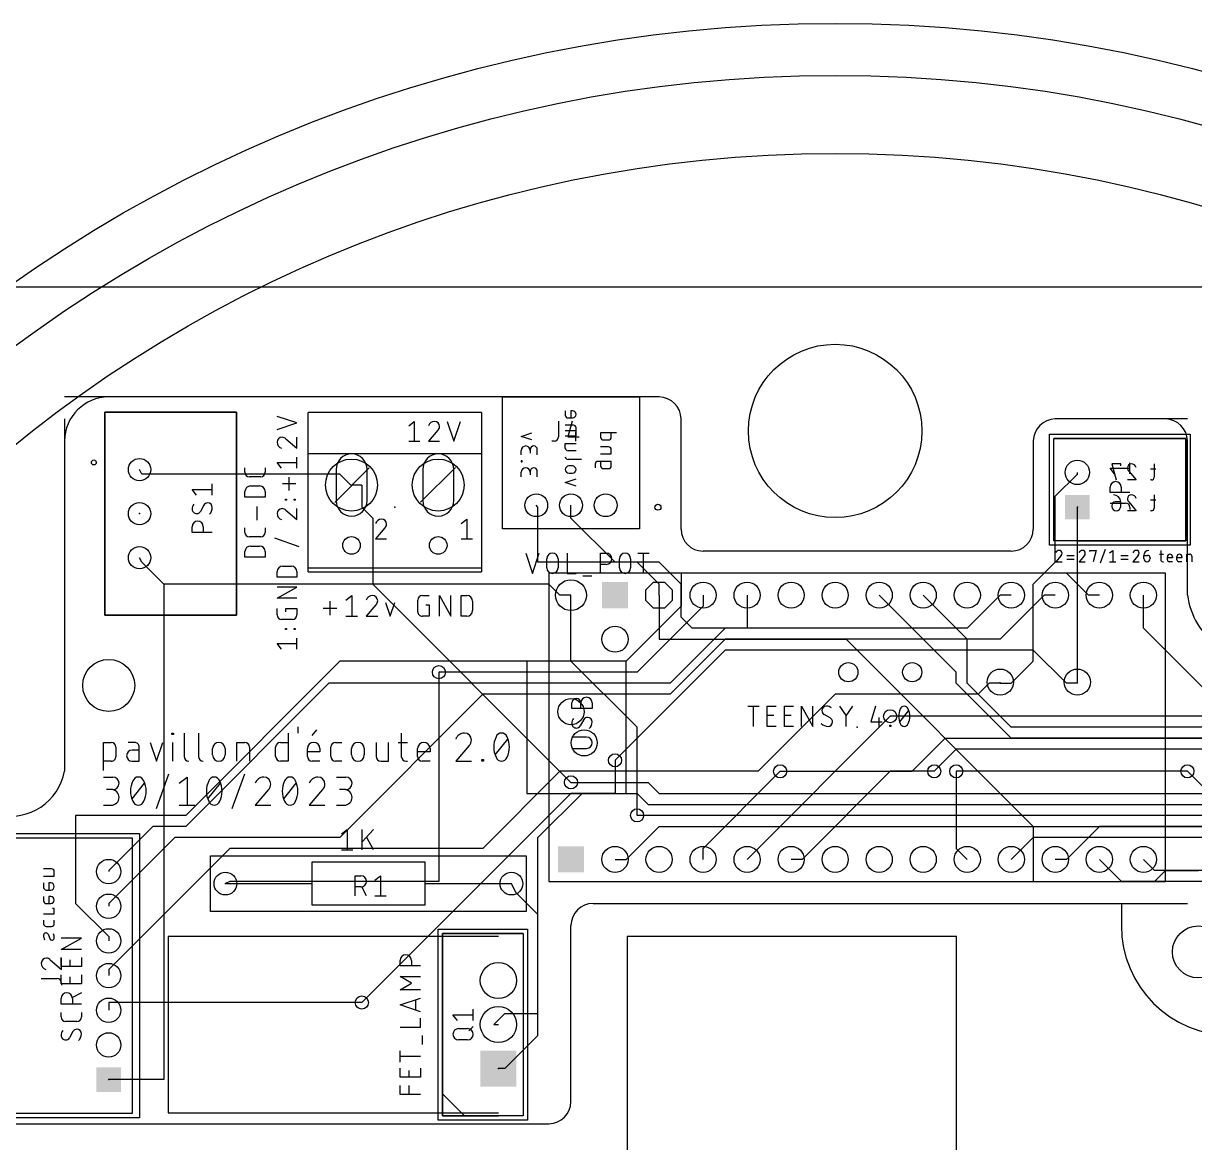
# Model space of a CAD drawing. Extents: x -82 to 82, y -82 to 82.
# Drawn here: x -46.8 to 20.7, y 18 to 82.5 of the extents above; entities that cross this region are included whole.
import ezdxf

# ---------------------------------------------------------------- set-up
doc = ezdxf.new("R2010")
doc.units = 0
for name, color, linetype in [('1', 12, 'CONTINUOUS'), ('16', 132, 'CONTINUOUS'), ('17', 122, 'CONTINUOUS'), ('18', 122, 'CONTINUOUS'), ('20', 31, 'CONTINUOUS'), ('21', 251, 'CONTINUOUS'), ('23', 53, 'CONTINUOUS'), ('248', 20, 'CONTINUOUS'), ('25', 251, 'CONTINUOUS'), ('27', 251, 'CONTINUOUS'), ('28', 251, 'CONTINUOUS'), ('51', 251, 'CONTINUOUS')]:
    doc.layers.add(name, color=color, linetype=linetype)

# ---------------------------------------------------------------- blocks, each defined once
blk = doc.blocks.new('LONGP100')
blk.add_lwpolyline([(-0.5, -0.5), (0.5, -0.5, 1), (0.5, 0.5), (-0.5, 0.5, 1)], format="xyb", close=True)
blk = doc.blocks.new('SQUAREP')
blk.add_solid([(-0.5, -0.5), (0.5, -0.5), (-0.5, 0.5), (0.5, 0.5)])
blk = doc.blocks.new('ROUNDP')
blk.add_circle((0, 0), 0.5)
blk = doc.blocks.new('OCTAGONP')
blk.add_lwpolyline([(-0.5, -0.2071), (-0.5, 0.2071), (-0.2071, 0.5), (0.2071, 0.5), (0.5, 0.2071), (0.5, -0.2071), (0.2071, -0.5), (-0.2071, -0.5)], close=True)
blk = doc.blocks.new('ROUNDV')
blk.add_circle((0, 0), 0.5)

msp = doc.modelspace()

# ---------------------------------------------------------------- linework, layer by layer
at = {"layer": '1'}
for p, q in [((-53.34, 67.31), (-45.72, 67.31)), ((-45.72, 67.31), (76.2, 67.31)), ((12.7, 55.245), (13.97, 56.515)), ((13.97, 56.515), (13.97, 56.61)), ((-27.305, 55.88), (-27.9, 55.88)), ((-27.305, 55.88), (-27.305, 54.61)), ((12.7, 51.435), (12.7, 55.245)), ((-27.305, 54.61), (-26.67, 53.975)), ((-15.24, 53.975), (-15.24, 54.71)), ((13.97, 44.5135), (13.97, 54.61)), ((-26.67, 53.975), (-26.67, 50.165)), ((-12.7, 51.435), (-15.24, 53.975)), ((-40.005, 51.435), (-40.132, 51.689)), ((-40.005, 51.435), (-38.735, 50.165)), ((-10.16, 51.435), (-12.7, 51.435)), ((-8.89, 50.165), (-10.16, 51.435)), ((11.43, 50.165), (12.7, 51.435)), ((-38.735, 50.165), (-38.735, 21.59)), ((-26.67, 50.165), (-15.24, 38.735)), ((-8.89, 48.26), (-8.89, 50.165)), ((11.43, 45.72), (11.43, 50.165)), ((-15.24, 45.72), (-15.24, 49.53)), ((-10.16, 49.53), (-10.16, 46.99)), ((-5.08, 49.53), (-5.08, 47.625)), ((6.985, 45.085), (2.54, 49.53)), ((7.62, 46.99), (5.08, 49.53)), ((17.78, 47.625), (17.78, 49.53)), ((-8.255, 47.625), (-8.89, 48.26)), ((-5.08, 47.625), (-8.255, 47.625)), ((22.86, 42.545), (17.78, 47.625)), ((-10.16, 46.99), (0.635, 46.99)), ((0.635, 46.99), (11.43, 36.195)), ((7.62, 44.45), (7.62, 46.99)), ((-11.43, 41.91), (-15.24, 45.72)), ((10.16, 44.45), (11.43, 45.72)), ((-22.86, 45.085), (-22.86, 33.02)), ((6.985, 44.45), (6.985, 45.085)), ((10.16, 41.275), (6.985, 44.45)), ((10.16, 41.91), (7.62, 44.45)), ((9.525, 44.45), (9.525, 44.5135)), ((9.525, 44.45), (10.16, 44.45)), ((-11.43, 36.83), (-11.43, 41.91)), ((3.175, 42.545), (-5.08, 34.29)), ((34.925, 41.91), (10.16, 41.91)), ((33.655, 41.275), (10.16, 41.275)), ((-12.7, 40.005), (-12.7, 38.1)), ((-7.62, 34.925), (-3.175, 39.37)), ((3.175, 39.37), (-1.905, 34.29)), ((5.715, 39.37), (3.175, 39.37)), ((6.985, 39.37), (6.985, 34.925)), ((26.035, 33.655), (20.32, 39.37)), ((-15.24, 38.1), (-27.305, 26.035)), ((-12.7, 38.1), (-15.24, 38.1)), ((11.43, 36.195), (11.43, 33.02)), ((15.24, 36.195), (13.335, 34.29)), ((22.86, 36.195), (15.24, 36.195)), ((-7.62, 34.29), (-7.62, 34.925)), ((6.985, 34.925), (7.62, 34.29)), ((-1.905, 34.29), (-2.54, 34.29)), ((13.335, 34.29), (12.7, 34.29)), ((18.415, 33.02), (19.05, 33.655)), ((19.05, 33.655), (20.955, 33.655)), ((-34.925, 33.02), (-35.179, 32.893)), ((-22.86, 33.02), (-34.925, 33.02)), ((-18.415, 32.385), (-18.679, 32.893)), ((11.43, 33.02), (18.415, 33.02)), ((-17.145, 31.115), (-18.415, 32.385)), ((-17.145, 24.13), (-17.145, 31.115)), ((-19.05, 22.225), (-17.145, 24.13)), ((-19.05, 22.225), (-19.431, 22.225)), ((-38.735, 21.59), (-41.91, 21.59))]:
    msp.add_line(p, q, dxfattribs=at)
at = {"layer": '16'}
for p, q in [((-53.34, 67.31), (76.2, 67.31)), ((-40.005, 56.515), (-40.132, 56.769)), ((-28.575, 56.515), (-40.005, 56.515)), ((-27.94, 55.88), (-28.575, 56.515)), ((-27.94, 55.88), (-27.9, 55.88)), ((-17.145, 54.61), (-17.24, 54.71)), ((-17.145, 51.435), (-17.145, 54.61)), ((-40.005, 51.435), (-40.132, 51.689)), ((-38.735, 50.165), (-40.005, 51.435)), ((-11.43, 51.435), (-17.145, 51.435)), ((-10.16, 50.165), (-11.43, 51.435)), ((-8.89, 50.8), (-8.89, 48.895)), ((13.335, 50.8), (-8.89, 50.8)), ((14.605, 49.53), (13.335, 50.8)), ((-16.51, 50.165), (-38.735, 50.165)), ((-15.875, 49.53), (-16.51, 50.165)), ((-10.16, 49.53), (-10.16, 50.165)), ((-15.24, 49.53), (-15.875, 49.53)), ((-7.62, 49.53), (-7.62, 48.895)), ((9.525, 49.53), (7.62, 47.625)), ((12.065, 49.53), (9.525, 46.99)), ((10.16, 49.53), (9.525, 49.53)), ((12.7, 49.53), (12.065, 49.53)), ((15.24, 49.53), (14.605, 49.53)), ((-8.89, 48.895), (-12.065, 45.72)), ((-7.62, 48.895), (-11.43, 45.085)), ((-6.35, 47.625), (-9.525, 44.45)), ((7.62, 47.625), (-6.35, 47.625)), ((-6.35, 46.99), (-9.525, 43.815)), ((9.525, 46.99), (-6.35, 46.99)), ((-6.35, 46.355), (-12.7, 40.005)), ((11.43, 46.355), (-6.35, 46.355)), ((13.335, 44.45), (11.43, 46.355)), ((-28.575, 45.72), (-37.465, 36.83)), ((-12.065, 45.72), (-28.575, 45.72)), ((-11.43, 45.085), (-22.86, 45.085)), ((-29.21, 44.45), (-37.465, 36.195)), ((-9.525, 44.45), (-29.21, 44.45)), ((8.89, 44.45), (8.255, 43.815)), ((9.525, 44.45), (8.89, 44.45)), ((9.525, 44.45), (9.525, 44.5135)), ((13.97, 44.45), (13.335, 44.45)), ((13.97, 44.45), (13.97, 44.5135)), ((-20.32, 43.815), (-28.575, 35.56)), ((-9.525, 43.815), (-20.32, 43.815)), ((0, 43.815), (-4.445, 39.37)), ((8.255, 43.815), (0, 43.815)), ((38.735, 42.545), (3.175, 42.545)), ((4.445, 39.37), (6.35, 41.275)), ((6.35, 41.275), (42.545, 41.275)), ((6.985, 40.64), (5.715, 39.37)), ((33.655, 40.64), (6.985, 40.64)), ((-15.875, 39.37), (-20.32, 34.925)), ((-4.445, 39.37), (-15.875, 39.37)), ((-3.175, 39.37), (4.445, 39.37)), ((20.32, 39.37), (6.985, 39.37)), ((-15.24, 38.735), (-10.795, 38.735)), ((-10.795, 38.735), (-10.16, 38.1)), ((-17.145, 35.56), (-14.605, 38.1)), ((-14.605, 38.1), (-11.43, 38.1)), ((-11.43, 38.1), (-10.795, 37.465)), ((-10.16, 38.1), (22.86, 38.1)), ((-10.795, 37.465), (26.67, 37.465)), ((-43.815, 36.83), (-43.815, 31.75)), ((-37.465, 36.83), (-43.815, 36.83)), ((36.195, 36.83), (-11.43, 36.83)), ((-39.37, 36.195), (-41.91, 33.655)), ((-37.465, 36.195), (-39.37, 36.195)), ((-12.065, 34.29), (-10.16, 36.195)), ((-10.16, 36.195), (35.56, 36.195)), ((-38.1, 35.56), (-41.91, 31.75)), ((-28.575, 35.56), (-38.1, 35.56)), ((-17.145, 25.4), (-17.145, 35.56)), ((11.43, 35.56), (10.16, 34.29)), ((27.305, 35.56), (11.43, 35.56)), ((-34.925, 34.925), (-41.91, 27.94)), ((-20.32, 34.925), (-34.925, 34.925)), ((-12.7, 34.29), (-12.065, 34.29)), ((16.51, 33.02), (15.24, 34.29)), ((18.415, 33.655), (17.78, 34.29)), ((-41.91, 33.655), (-41.91, 33.59)), ((21.59, 33.655), (18.415, 33.655)), ((21.59, 33.02), (16.51, 33.02)), ((-43.815, 31.75), (-41.91, 29.845)), ((-41.91, 31.75), (-41.91, 31.59)), ((-41.91, 29.845), (-41.91, 29.59)), ((-41.91, 27.94), (-41.91, 27.59)), ((-27.305, 26.035), (-41.91, 26.035)), ((-41.91, 26.035), (-41.91, 25.59)), ((-19.685, 24.765), (-19.05, 25.4)), ((-19.05, 25.4), (-17.145, 25.4)), ((-19.685, 24.765), (-19.431, 24.765))]:
    msp.add_line(p, q, dxfattribs=at)
at = {"layer": '20'}
for p, q in [((-41.91, 60.96), (-44.45, 60.96)), ((-10.16, 60.96), (-41.91, 60.96)), ((-44.45, 59.69), (-44.45, 58.42)), ((-8.89, 53.34), (-8.89, 59.69)), ((19.05, 59.69), (12.7, 59.69)), ((20.32, 59.69), (19.05, 59.69)), ((-44.45, 58.42), (-44.45, 39.37)), ((11.43, 58.42), (11.43, 53.34)), ((20.32, 49.53), (20.32, 58.42)), ((10.16, 52.07), (-7.62, 52.07)), ((-13.97, 31.75), (16.51, 31.75)), ((16.51, 31.75), (20.32, 31.75)), ((16.51, 31.75), (16.51, 30.48)), ((-15.24, 20.32), (-15.24, 30.48)), ((-48.26, 19.05), (-16.51, 19.05))]:
    msp.add_line(p, q, dxfattribs=at)
for centre in [(-41.91, 44.323), (20.955, 28.956)]:
    msp.add_circle(centre, 1.5, dxfattribs=at)
for centre, radius, start, end in [((-41.91, 58.42), 2.54, 90, 180), ((-10.16, 59.69), 1.27, 0, 90), ((12.7, 58.42), 1.27, 90, 180), ((19.05, 58.42), 1.27, 0, 90), ((-7.62, 53.34), 1.27, 180, 270), ((10.16, 53.34), 1.27, 270, 0), ((24.765, 50.165), 4.4901, 188.1301, 278.1301), ((-47.625, 40.005), 3.2379, 258.6901, 348.6901), ((-13.97, 30.48), 1.27, 90, 180), ((22.86, 30.48), 6.35, 180, 270), ((-16.51, 20.32), 1.27, 270, 0)]:
    msp.add_arc(centre, radius, start, end, dxfattribs=at)
at = {"layer": '21'}
for p, q in [((-19.19, 53.36), (-19.19, 60.96)), ((-19.19, 60.96), (-11.29, 60.96)), ((-11.29, 60.96), (-11.29, 53.36)), ((-42.132, 60.079), (-42.132, 48.379)), ((-34.532, 60.079), (-42.132, 60.079)), ((-34.532, 48.379), (-34.532, 60.079)), ((-20.411, 60.071), (-30.393, 60.071)), ((-30.393, 57.683), (-30.393, 60.071)), ((-20.411, 60.071), (-20.411, 57.683)), ((20.22, 58.56), (12.62, 58.56)), ((20.22, 52.66), (20.22, 58.56)), ((-28.793, 57.683), (-30.393, 57.683)), ((-30.393, 51.079), (-30.393, 57.683)), ((-23.789, 57.683), (-27.015, 57.683)), ((-20.411, 57.683), (-22.011, 57.683)), ((-20.411, 57.683), (-20.411, 51.079)), ((-25.9798, 53.4035), (-26.5195, 52.7685)), ((-21.5665, 53.6575), (-21.249, 53.9115)), ((-21.249, 53.9115), (-21.249, 52.7685)), ((-26.5195, 52.7685), (-25.8845, 52.7685)), ((-21.5665, 52.7685), (-20.9315, 52.7685)), ((-11.29, 53.36), (-19.19, 53.36)), ((13.97, 52.66), (20.22, 52.66)), ((-30.393, 50.876), (-30.393, 51.079)), ((-20.411, 51.079), (-30.393, 51.079)), ((-30.393, 50.876), (-20.411, 50.876)), ((-20.411, 51.079), (-20.411, 50.876)), ((-16.51, 50.8), (-16.51, 33.02)), ((19.05, 50.8), (-16.51, 50.8)), ((19.05, 33.02), (19.05, 50.8)), ((-42.132, 48.379), (-34.532, 48.379)), ((-17.78, 45.72), (-17.78, 38.1)), ((-12.065, 45.72), (-17.78, 45.72)), ((-12.065, 38.1), (-12.065, 45.72)), ((-15.1892, 42.9937), (-15.1892, 43.3183)), ((-14.6699, 42.9937), (-14.6699, 43.3183)), ((-14.0208, 43.3183), (-14.0208, 42.9937)), ((-14.0208, 42.9937), (-15.1892, 42.9937)), ((-5.0292, 43.1292), (-4.3801, 43.1292)), ((-4.7046, 41.9608), (-4.7046, 43.1292)), ((-3.922, 41.9608), (-3.922, 43.1292)), ((-3.922, 43.1292), (-3.4028, 43.1292)), ((-3.922, 42.6099), (-3.5326, 42.6099)), ((-2.9314, 41.9608), (-2.9314, 43.1292)), ((-2.9314, 43.1292), (-2.4122, 43.1292)), ((-2.9314, 42.6099), (-2.542, 42.6099)), ((-1.9431, 41.9608), (-1.9431, 43.1292)), ((-1.9431, 43.1292), (-1.294, 41.9608)), ((-1.294, 41.9608), (-1.294, 43.1292)), ((-0.2808, 42.4476), (-0.6378, 42.6424)), ((0.2399, 43.1292), (0.6293, 42.5775)), ((0.6293, 42.5775), (1.0188, 43.1292)), ((0.6293, 41.9608), (0.6293, 42.5775)), ((2.317, 43.1292), (2.0574, 42.2204)), ((3.7225, 42.2204), (4.2418, 42.8696)), ((-14.5076, 42.3531), (-14.7024, 41.9961)), ((-3.4028, 41.9608), (-3.922, 41.9608)), ((-2.4122, 41.9608), (-2.9314, 41.9608)), ((2.0574, 42.2204), (2.7065, 42.2204)), ((2.5118, 42.4801), (2.5118, 41.9608)), ((3.1496, 41.9608), (3.1496, 42.0257)), ((3.1496, 42.0257), (3.2145, 42.0257)), ((3.2145, 41.9608), (3.1496, 41.9608)), ((3.2145, 42.0257), (3.2145, 41.9608)), ((-14.3454, 41.3399), (-15.1892, 41.3399)), ((-15.1892, 40.6908), (-14.3454, 40.6908)), ((-17.78, 38.1), (-12.065, 38.1)), ((-48.182, 35.54), (-40.56, 35.54)), ((-40.56, 35.54), (-40.56, 19.64)), ((-30.179, 34.143), (-23.679, 34.143)), ((-30.179, 31.643), (-30.179, 34.143)), ((-23.679, 34.143), (-23.679, 31.643)), ((-34.229, 32.893), (-30.179, 32.893)), ((-23.679, 32.893), (-19.629, 32.893)), ((-16.51, 33.02), (19.05, 33.02)), ((-23.679, 31.643), (-30.179, 31.643)), ((-18.006, 30.025), (-22.656, 30.025)), ((-22.656, 30.025), (-22.656, 19.505)), ((-40.56, 19.64), (-41.91, 19.64)), ((-22.656, 19.505), (-19.431, 19.505))]:
    msp.add_line(p, q, dxfattribs=at)
for centre in [(-27.9038, 52.4002), (-22.9, 52.4002)]:
    msp.add_circle(centre, 0.508, dxfattribs=at)
for centre, radius, start, end in [((-26.1703, 53.5444), 0.3671, 90, 162.0547), ((-26.1703, 53.6258), 0.2858, 0, 90), ((-26.1914, 53.6258), 0.3069, 313.6027, 0.0001), ((-14.9296, 43.3183), 0.2596, 0, 180), ((-14.3454, 43.3183), 0.3246, 0, 180), ((-0.504, 42.8696), 0.2637, 180.0001, 239.4899), ((-0.508, 42.8696), 0.2596, 90, 180), ((-0.508, 42.6424), 0.4868, 53.1294, 90), ((4.6204, 42.545), 0.9628, 154.0109, 180.0001), ((3.9821, 42.889), 0.2402, 90, 161.0751), ((3.9821, 42.889), 0.2402, 18.9248, 90.0002), ((3.3438, 42.545), 0.9629, 359.9999, 25.9891), ((-14.7024, 42.1259), 0.4868, 143.1301, 179.9993), ((-14.9296, 42.1259), 0.2596, 179.9993, 270), ((-14.9296, 42.1299), 0.2637, 269.9998, 329.4902), ((-14.2804, 42.2192), 0.2637, 90.0001, 149.4899), ((-14.2804, 42.2233), 0.2596, 0, 90), ((-14.5693, 42.2233), 0.5485, 314.761, 359.9999), ((-0.4106, 42.5093), 0.5485, 224.7607, 270.0001), ((-0.4106, 42.2204), 0.2596, 270, 0), ((-0.4147, 42.2204), 0.2637, 359.9998, 59.4902), ((4.6205, 42.545), 0.9629, 180, 205.9888), ((3.9821, 42.201), 0.2402, 198.9254, 269.9998), ((3.9821, 42.201), 0.2402, 270, 341.0747), ((3.3438, 42.545), 0.9629, 334.0112, 360), ((-14.3454, 41.0154), 0.3246, 270, 90)]:
    msp.add_arc(centre, radius, start, end, dxfattribs=at)
at = {"layer": '23'}
for p in [(-15.24, 60.96), (-40.132, 54.229), (-25.4, 54.61), (13.97, 54.61), (1.27, 41.91), (-35.179, 32.893), (-19.431, 22.225), (-41.91, 21.59)]:
    msp.add_point(p, dxfattribs=at)
at = {"layer": '248'}
for p, q in [((7, 29.85), (-12, 29.85)), ((-12, 29.85), (-12, 15.15)), ((7, 15.15), (7, 29.85))]:
    msp.add_line(p, q, dxfattribs=at)
for centre, radius in [((0, 0), 82.5), ((0, 0), 79.5003), ((0, 0), 79.5003), ((0, 0), 75), ((0, 59), 5)]:
    msp.add_circle(centre, radius, dxfattribs=at)
at = {"layer": '25'}
for p, q in [((-24.6018, 59.2963), (-24.2843, 59.5503)), ((-24.2843, 59.5503), (-24.2843, 58.4073)), ((-22.3793, 59.5503), (-21.9983, 58.4073)), ((-21.9983, 58.4073), (-21.6173, 59.5503)), ((-15.9525, 59.5702), (-15.9525, 58.6614)), ((-15.1655, 59.5702), (-15.4252, 58.6614)), ((-22.9191, 59.0423), (-23.4588, 58.4073)), ((-14.9708, 58.9211), (-14.9708, 58.4018)), ((-24.6018, 58.4073), (-23.9668, 58.4073)), ((-23.4588, 58.4073), (-22.8238, 58.4073)), ((-16.2121, 58.4018), (-16.342, 58.4018)), ((-15.4252, 58.6614), (-14.776, 58.6614)), ((16.1163, 56.5277), (15.8623, 56.8452)), ((15.8623, 56.8452), (17.0053, 56.8452)), ((17.0053, 56.5277), (17.0053, 57.1627)), ((-36.8396, 55.3028), (-37.0992, 55.6274)), ((-37.0992, 55.6274), (-35.9308, 55.6274)), ((-35.9308, 55.3028), (-35.9308, 55.9519)), ((15.8623, 55.4419), (15.8623, 55.7594)), ((17.0053, 55.4419), (15.8623, 55.4419)), ((16.4973, 55.7594), (16.4973, 55.4419)), ((15.8623, 54.8438), (16.7513, 54.8438)), ((-36.4176, 54.7172), (-36.6124, 54.3602)), ((17.0053, 54.5898), (17.0053, 54.4628)), ((-37.0992, 53.1481), (-37.0992, 53.4726)), ((-36.4501, 53.4726), (-36.4501, 53.1481)), ((-35.9308, 53.1481), (-37.0992, 53.1481)), ((-30.9711, 41.5798), (-30.9711, 41.941)), ((-38.2588, 41.4895), (-38.2588, 41.5798)), ((-38.2588, 41.5798), (-38.1684, 41.5798)), ((-38.1684, 41.4895), (-38.2588, 41.4895)), ((-38.1684, 41.5798), (-38.1684, 41.4895)), ((-37.5612, 41.5798), (-37.5612, 40.2251)), ((-36.7275, 41.5798), (-36.7275, 40.2251)), ((-31.5551, 41.5798), (-31.5551, 39.9542)), ((-30.1757, 41.4443), (-29.9048, 41.7604)), ((-25.029, 41.5798), (-25.029, 40.2251)), ((-19.609, 40.3154), (-18.8865, 41.2186)), ((-42.2148, 39.4123), (-42.2148, 41.0379)), ((-42.2148, 41.0379), (-41.7632, 41.0379)), ((-41.4923, 40.767), (-41.4923, 40.2251)), ((-40.4232, 41.0379), (-40.7844, 41.0379)), ((-40.1523, 40.5864), (-40.5587, 40.5864)), ((-40.1523, 39.9542), (-40.1523, 40.767)), ((-39.5127, 41.0379), (-39.1515, 39.9542)), ((-39.1515, 39.9542), (-38.7902, 41.0379)), ((-38.2136, 39.9542), (-38.2136, 41.0379)), ((-35.9175, 40.3154), (-35.9175, 40.6767)), ((-35.1951, 40.6767), (-35.1951, 40.3154)), ((-34.5107, 39.9542), (-34.5107, 41.0379)), ((-34.5107, 41.0379), (-34.0592, 41.0379)), ((-33.7882, 40.767), (-33.7882, 39.9542)), ((-32.2776, 40.2251), (-32.2776, 40.767)), ((-32.0067, 41.0379), (-31.5551, 41.0379)), ((-30.4466, 40.2251), (-30.4466, 40.6767)), ((-29.7241, 40.6767), (-29.7241, 40.4961)), ((-29.0902, 40.2251), (-29.0902, 40.767)), ((-28.8192, 41.0379), (-28.458, 41.0379)), ((-27.8935, 40.3154), (-27.8935, 40.6767)), ((-27.171, 40.6767), (-27.171, 40.3154)), ((-26.4867, 41.0379), (-26.4867, 40.2251)), ((-25.7642, 39.9542), (-25.7642, 41.0379)), ((-25.2096, 41.0379), (-24.6678, 41.0379)), ((-24.0899, 40.2251), (-24.0899, 40.6767)), ((-23.3674, 40.6767), (-23.3674, 40.4961)), ((-21.12, 40.8573), (-21.8877, 39.9542)), ((-41.7632, 39.9542), (-42.2148, 39.9542)), ((-40.5587, 39.9542), (-40.1523, 39.9542)), ((-31.5551, 39.9542), (-32.0067, 39.9542)), ((-29.7241, 40.4961), (-30.4466, 40.4961)), ((-29.7241, 39.9542), (-30.1757, 39.9542)), ((-28.458, 39.9542), (-28.8192, 39.9542)), ((-26.2158, 39.9542), (-25.7642, 39.9542)), ((-24.7581, 39.9542), (-24.6678, 39.9542)), ((-23.3674, 40.4961), (-24.0899, 40.4961)), ((-23.3674, 39.9542), (-23.819, 39.9542)), ((-21.8877, 39.9542), (-20.9845, 39.9542)), ((-20.3871, 39.9542), (-20.3871, 40.0445)), ((-20.3871, 40.0445), (-20.2968, 40.0445)), ((-20.2968, 39.9542), (-20.3871, 39.9542)), ((-20.2968, 40.0445), (-20.2968, 39.9542)), ((-39.1546, 37.2336), (-38.4321, 39.2204)), ((-34.7778, 37.2336), (-34.0553, 39.2204)), ((-42.2148, 39.0398), (-41.6729, 39.0398)), ((-40.5614, 37.7754), (-39.8389, 38.6786)), ((-37.8381, 38.6786), (-37.3865, 39.0398)), ((-37.3865, 39.0398), (-37.3865, 37.4142)), ((-36.1846, 37.7754), (-35.4621, 38.6786)), ((-31.8079, 37.7754), (-31.0854, 38.6786)), ((-28.772, 39.0398), (-28.2301, 39.0398)), ((-41.6729, 38.3173), (-42.0342, 38.3173)), ((-32.6937, 38.3173), (-33.4613, 37.4142)), ((-29.5674, 38.3173), (-30.3351, 37.4142)), ((-28.2301, 38.3173), (-28.5913, 38.3173)), ((-42.2148, 37.4142), (-41.7632, 37.4142)), ((-37.8381, 37.4142), (-36.935, 37.4142)), ((-33.4613, 37.4142), (-32.5582, 37.4142)), ((-30.3351, 37.4142), (-29.432, 37.4142)), ((-28.772, 37.4142), (-28.3204, 37.4142)), ((-27.6894, 32.1818), (-27.6894, 33.3502)), ((-27.6894, 33.3502), (-27.3648, 33.3502)), ((-26.5537, 33.0906), (-26.2292, 33.3502)), ((-26.2292, 33.3502), (-26.2292, 32.1818)), ((-27.3648, 32.7011), (-27.6894, 32.7011)), ((-27.0403, 32.1818), (-27.2999, 32.7011)), ((-26.5537, 32.1818), (-25.9046, 32.1818)), ((-19.431, 29.845), (-38.481, 29.845)), ((-38.481, 29.845), (-38.481, 19.685)), ((-45.2769, 28.4986), (-44.6278, 27.9468)), ((-44.6278, 27.9468), (-44.6278, 28.596)), ((-45.7962, 27.4195), (-44.8874, 27.4195)), ((-44.6278, 27.1599), (-44.6278, 27.03)), ((-21.7876, 24.9976), (-22.0472, 25.3222)), ((-22.0472, 25.3222), (-20.8788, 25.3222)), ((-20.8788, 24.9976), (-20.8788, 25.6468)), ((-21.7226, 24.5324), (-21.2034, 24.5324)), ((-21.1384, 24.4025), (-20.8788, 24.6622)), ((-21.2034, 23.8833), (-21.7226, 23.8833)), ((-38.481, 19.685), (-19.431, 19.685))]:
    msp.add_line(p, q, dxfattribs=at)
for centre, radius in [((-42.765, 57.184), 0.141), ((-10.226, 54.601), 0.1736)]:
    msp.add_circle(centre, radius, dxfattribs=at)
for centre, radius, start, end in [((-23.1096, 59.1832), 0.3671, 90, 162.0547), ((-23.1096, 59.2645), 0.2858, 0, 90), ((-23.1307, 59.2645), 0.3069, 313.6027, 0.0001), ((-16.2121, 58.6614), 0.2596, 270, 0), ((16.1798, 55.7594), 0.3175, 0, 180), ((-36.6124, 54.49), 0.4868, 143.1301, 179.9993), ((-36.1904, 54.5833), 0.2637, 90.0001, 149.4899), ((-36.1904, 54.5874), 0.2596, 0, 90), ((16.7513, 54.5898), 0.254, 0, 90), ((-36.8396, 54.49), 0.2596, 179.9993, 270), ((-36.8396, 54.4941), 0.2637, 269.9998, 329.4902), ((-36.4793, 54.5874), 0.5485, 314.761, 359.9999), ((-36.7746, 53.4726), 0.3246, 0, 180), ((-21.3909, 41.0577), 0.5221, 89.9999, 162.0554), ((-21.3909, 41.1734), 0.4064, 0, 90), ((-18.3597, 40.767), 1.3396, 154.0109, 180), ((-19.2477, 41.2457), 0.3342, 90.0001, 161.0756), ((-19.2477, 41.2456), 0.3342, 18.9254, 90), ((-20.1358, 40.767), 1.3396, 359.9999, 25.9891), ((-41.7632, 40.767), 0.2709, 0.0013, 90), ((-40.5587, 40.2703), 0.3161, 90, 270), ((-40.4232, 40.767), 0.2709, 360, 90.0007), ((-35.5563, 40.6767), 0.3612, 0, 180), ((-34.0592, 40.767), 0.2709, 0.0013, 90), ((-32.0067, 40.767), 0.2709, 90, 180), ((-30.0854, 40.6767), 0.3612, 0, 180), ((-28.8192, 40.767), 0.2709, 90, 180), ((-27.5323, 40.6767), 0.3612, 0, 180), ((-23.7287, 40.6767), 0.3612, 0, 180), ((-21.4211, 41.1734), 0.4365, 313.6035, 359.9999), ((-18.3597, 40.767), 1.3396, 180, 205.9889), ((-20.1358, 40.767), 1.3396, 334.0111, 0), ((-41.7632, 40.2251), 0.2709, 269.9993, 0), ((-37.2903, 40.2251), 0.2709, 180, 270), ((-36.4566, 40.2251), 0.2709, 180, 270), ((-35.5563, 40.3154), 0.3612, 180, 0), ((-32.0067, 40.2251), 0.2709, 180, 270), ((-30.1757, 40.2251), 0.2709, 180, 270), ((-28.8192, 40.2251), 0.2709, 180, 270), ((-27.5323, 40.3154), 0.3612, 180, 0), ((-26.2158, 40.2251), 0.2709, 180, 270), ((-24.7581, 40.2251), 0.2709, 180, 270), ((-23.819, 40.2251), 0.2709, 180, 270), ((-19.2477, 40.2884), 0.3342, 198.925, 270), ((-19.2477, 40.2884), 0.3342, 270.0001, 341.0743), ((-41.6729, 38.6786), 0.3612, 270, 90), ((-39.3121, 38.227), 1.3396, 154.0109, 180), ((-40.2001, 38.7056), 0.3342, 90.0001, 161.0756), ((-40.2001, 38.7056), 0.3342, 18.9254, 90), ((-41.0882, 38.227), 1.3396, 359.9999, 25.9891), ((-34.9353, 38.227), 1.3396, 154.0109, 180), ((-35.8234, 38.7056), 0.3342, 90.0001, 161.0756), ((-35.8234, 38.7056), 0.3342, 18.9254, 90), ((-36.7114, 38.227), 1.3396, 359.9999, 25.9891), ((-32.9646, 38.5177), 0.5221, 89.9999, 162.0554), ((-32.9646, 38.6334), 0.4064, 0, 90), ((-32.9947, 38.6334), 0.4365, 313.6035, 359.9999), ((-30.5586, 38.227), 1.3396, 154.0109, 180), ((-31.4467, 38.7056), 0.3342, 90.0001, 161.0756), ((-31.4467, 38.7056), 0.3342, 18.9254, 90), ((-32.3347, 38.227), 1.3396, 359.9999, 25.9891), ((-29.8384, 38.5177), 0.5221, 89.9999, 162.0554), ((-29.8384, 38.6334), 0.4064, 0, 90), ((-29.8685, 38.6334), 0.4365, 313.6035, 359.9999), ((-28.2301, 38.6786), 0.3612, 270, 90), ((-41.7632, 37.8658), 0.4516, 270, 90), ((-39.312, 38.227), 1.3396, 180, 205.9889), ((-41.0882, 38.227), 1.3396, 334.0111, 0), ((-34.9353, 38.227), 1.3396, 180, 205.9889), ((-36.7115, 38.227), 1.3396, 334.0111, 0), ((-30.5586, 38.227), 1.3396, 180, 205.9889), ((-32.3347, 38.227), 1.3396, 334.0111, 0), ((-28.3204, 37.8658), 0.4516, 270, 90), ((-40.2001, 37.7484), 0.3342, 198.925, 270), ((-40.2001, 37.7484), 0.3342, 270.0001, 341.0743), ((-35.8234, 37.7484), 0.3342, 198.925, 270), ((-35.8234, 37.7484), 0.3342, 270.0001, 341.0743), ((-31.4467, 37.7484), 0.3342, 198.925, 270), ((-31.4467, 37.7484), 0.3342, 270.0001, 341.0743), ((-27.3648, 33.0256), 0.3246, 270, 90), ((-45.5041, 28.3039), 0.2921, 90, 180), ((-45.5041, 28.2822), 0.3138, 43.604, 89.9996), ((-45.4209, 28.3039), 0.3753, 180.0001, 252.0549), ((-44.8874, 27.1599), 0.2596, 0, 90), ((-21.7226, 24.2078), 0.3246, 90, 270), ((-21.2034, 24.2078), 0.3246, 270, 90)]:
    msp.add_arc(centre, radius, start, end, dxfattribs=at)
at = {"layer": '27'}
for p, q in [((-31.0515, 59.4595), (-32.1945, 59.8405)), ((-32.1945, 59.0785), (-31.0515, 59.4595)), ((-31.6865, 58.5388), (-31.0515, 57.999)), ((-31.0515, 57.999), (-31.0515, 58.634)), ((-31.0515, 56.856), (-31.0515, 57.491)), ((-34.0512, 56.6184), (-34.0512, 56.8781)), ((-32.8828, 56.8781), (-32.8828, 56.6184)), ((-31.9405, 56.856), (-32.1945, 57.1735)), ((-32.1945, 57.1735), (-31.0515, 57.1735)), ((-33.1424, 56.3588), (-33.7916, 56.3588)), ((-31.496, 55.5733), (-31.496, 56.3353)), ((-34.0512, 55.181), (-34.0512, 55.5056)), ((-33.7266, 55.8301), (-33.2074, 55.8301)), ((-32.8828, 55.5056), (-32.8828, 55.181)), ((-31.115, 55.9543), (-31.877, 55.9543)), ((-32.8828, 55.181), (-34.0512, 55.181)), ((-31.7183, 55.0082), (-31.7183, 55.0717)), ((-31.7183, 55.0717), (-31.6547, 55.0717)), ((-31.6547, 55.0082), (-31.7183, 55.0082)), ((-31.6547, 55.0717), (-31.6547, 55.0082)), ((-31.2103, 55.0082), (-31.2103, 55.0717)), ((-31.2103, 55.0717), (-31.1468, 55.0717)), ((-31.1468, 55.0082), (-31.2103, 55.0082)), ((-31.1468, 55.0717), (-31.1468, 55.0082)), ((-33.3372, 53.8588), (-33.3372, 54.6377)), ((-31.6865, 54.424), (-31.0515, 53.8842)), ((-31.0515, 53.8842), (-31.0515, 54.5192)), ((-34.0512, 53.1513), (-34.0512, 53.411)), ((-32.8828, 53.411), (-32.8828, 53.1513)), ((-33.1424, 52.8917), (-33.7916, 52.8917)), ((-30.9245, 52.3094), (-32.3215, 52.8174)), ((-34.0512, 51.7139), (-34.0512, 52.0385)), ((-33.7266, 52.363), (-33.2074, 52.363)), ((-32.8828, 52.0385), (-32.8828, 51.7139)), ((14.6994, 52.0375), (14.6994, 52.1096)), ((14.6994, 52.1096), (15.0601, 52.1096)), ((15.0601, 52.1096), (14.8797, 51.4604)), ((15.3025, 51.3883), (15.591, 52.1817)), ((15.8334, 51.9653), (16.0137, 52.1096)), ((16.0137, 52.1096), (16.0137, 51.4604)), ((18.7868, 52.1096), (18.7868, 51.5686)), ((-32.8828, 51.7139), (-34.0512, 51.7139)), ((-17.8464, 51.9502), (-17.4569, 50.7818)), ((-17.4569, 50.7818), (-17.0675, 51.9502)), ((-16.6385, 51.1064), (-16.6385, 51.6256)), ((-15.9894, 51.6256), (-15.9894, 51.1064)), ((-15.4551, 51.9502), (-15.4551, 50.7818)), ((-13.5355, 50.7818), (-13.5355, 51.9502)), ((-13.5355, 51.9502), (-13.2109, 51.9502)), ((-12.4475, 51.1064), (-12.4475, 51.6256)), ((-11.7984, 51.6256), (-11.7984, 51.1064)), ((-11.3807, 51.9502), (-10.7316, 51.9502)), ((-11.0562, 50.7818), (-11.0562, 51.9502)), ((13.032, 51.8211), (12.7254, 51.4604)), ((12.7254, 51.4604), (13.0861, 51.4604)), ((13.3613, 51.8211), (13.7941, 51.8211)), ((13.3613, 51.6047), (13.7941, 51.6047)), ((14.376, 51.8211), (14.0694, 51.4604)), ((14.0694, 51.4604), (14.4301, 51.4604)), ((15.8334, 51.4604), (16.1941, 51.4604)), ((16.4693, 51.8211), (16.9021, 51.8211)), ((16.4693, 51.6047), (16.9021, 51.6047)), ((17.484, 51.8211), (17.1774, 51.4604)), ((17.1774, 51.4604), (17.5381, 51.4604)), ((17.8074, 51.8211), (18.0238, 51.8211)), ((17.8074, 51.6407), (17.8074, 51.8211)), ((18.1681, 51.6768), (18.1681, 51.6407)), ((18.7147, 51.8932), (18.9311, 51.8932)), ((18.895, 51.4604), (18.9311, 51.4604)), ((19.1664, 51.5686), (19.1664, 51.7489)), ((19.455, 51.6768), (19.1664, 51.6768)), ((19.455, 51.4604), (19.2746, 51.4604)), ((19.455, 51.7489), (19.455, 51.6768)), ((19.7124, 51.5686), (19.7124, 51.7489)), ((20.001, 51.6768), (19.7124, 51.6768)), ((20.001, 51.4604), (19.8206, 51.4604)), ((20.001, 51.7489), (20.001, 51.6768)), ((20.2794, 51.4604), (20.2794, 51.8932)), ((20.2794, 51.8932), (20.4598, 51.8932)), ((20.568, 51.785), (20.568, 51.4604)), ((-32.1945, 50.5695), (-32.1945, 50.887)), ((-31.877, 51.2045), (-31.369, 51.2045)), ((-31.0515, 50.887), (-31.0515, 50.5695)), ((-15.4551, 50.7818), (-14.9359, 50.7818)), ((-13.2109, 51.3011), (-13.5355, 51.3011)), ((-31.0515, 50.5695), (-32.1945, 50.5695)), ((-14.5543, 50.652), (-14.035, 50.652)), ((-32.1945, 49.3503), (-31.0515, 49.9853)), ((-31.0515, 49.9853), (-32.1945, 49.9853)), ((-31.0515, 49.3503), (-32.1945, 49.3503)), ((-28.2256, 49.2429), (-27.8927, 49.5092)), ((-27.8927, 49.5092), (-27.8927, 48.3108)), ((-23.8129, 49.5092), (-23.4134, 49.5092)), ((-22.8312, 48.3108), (-22.8312, 49.5092)), ((-22.8312, 49.5092), (-22.1654, 48.3108)), ((-22.1654, 48.3108), (-22.1654, 49.5092)), ((-21.5832, 48.3108), (-21.5832, 49.5092)), ((-21.5832, 49.5092), (-21.2503, 49.5092)), ((-32.1945, 48.3851), (-32.1945, 48.7661)), ((-31.6865, 48.5756), (-31.6865, 48.7661)), ((-31.6865, 48.7661), (-31.0515, 48.7661)), ((-31.0515, 48.7661), (-31.0515, 48.3851)), ((-29.5402, 48.7768), (-28.7413, 48.7768)), ((-29.1407, 48.3774), (-29.1407, 49.1763)), ((-26.4897, 48.9766), (-27.0556, 48.3108)), ((-25.936, 49.1097), (-25.6697, 48.3108)), ((-25.6697, 48.3108), (-25.4034, 49.1097)), ((-24.0792, 48.5771), (-24.0792, 49.2429)), ((-23.6132, 48.9766), (-23.4134, 48.9766)), ((-23.4134, 48.9766), (-23.4134, 48.3108)), ((-20.9174, 49.1763), (-20.9174, 48.6437)), ((-31.3055, 48.1311), (-31.9405, 48.1311)), ((-28.2256, 48.3108), (-27.5598, 48.3108)), ((-27.0556, 48.3108), (-26.3898, 48.3108)), ((-23.4134, 48.3108), (-23.8129, 48.3108)), ((-21.2503, 48.3108), (-21.5832, 48.3108)), ((-31.7183, 47.5406), (-31.7183, 47.6041)), ((-31.7183, 47.6041), (-31.6547, 47.6041)), ((-31.6547, 47.5406), (-31.7183, 47.5406)), ((-31.6547, 47.6041), (-31.6547, 47.5406)), ((-31.2103, 47.5406), (-31.2103, 47.6041)), ((-31.2103, 47.6041), (-31.1468, 47.6041)), ((-31.1468, 47.5406), (-31.2103, 47.5406)), ((-31.1468, 47.6041), (-31.1468, 47.5406)), ((-31.9405, 46.4166), (-32.1945, 46.7341)), ((-32.1945, 46.7341), (-31.0515, 46.7341)), ((-31.0515, 46.4166), (-31.0515, 47.0516)), ((-28.4826, 35.7576), (-28.158, 36.0172)), ((-28.158, 36.0172), (-28.158, 34.8488)), ((-27.2845, 34.8488), (-27.2845, 36.0172)), ((-26.6354, 36.0172), (-27.2845, 35.3032)), ((-26.6354, 34.8488), (-27.0249, 35.5628)), ((-28.4826, 34.8488), (-27.8335, 34.8488)), ((-44.6532, 29.1013), (-43.4848, 29.7505)), ((-43.4848, 29.7505), (-44.6532, 29.7505)), ((-43.4848, 29.1013), (-44.6532, 29.1013)), ((-44.6532, 28.113), (-44.6532, 28.6323)), ((-44.1339, 28.113), (-44.1339, 28.5025)), ((-43.4848, 28.6323), (-43.4848, 28.113)), ((-25.0952, 28.1435), (-25.0952, 28.468)), ((-24.4461, 28.468), (-24.4461, 28.1435)), ((-43.4848, 28.113), (-44.6532, 28.113)), ((-23.9268, 28.1435), (-25.0952, 28.1435)), ((-44.6532, 27.1224), (-44.6532, 27.6417)), ((-43.4848, 27.1224), (-44.6532, 27.1224)), ((-44.1339, 27.1224), (-44.1339, 27.5119)), ((-43.4848, 27.6417), (-43.4848, 27.1224)), ((-24.4461, 27.1557), (-25.0952, 27.5452)), ((-25.0952, 27.5452), (-23.9268, 27.5452)), ((-25.0952, 26.7662), (-24.4461, 27.1557)), ((-43.4848, 26.5955), (-44.0041, 26.3359)), ((-23.9268, 26.7662), (-25.0952, 26.7662)), ((-44.6532, 25.9464), (-44.6532, 26.271)), ((-43.4848, 25.9464), (-44.6532, 25.9464)), ((-44.0041, 26.271), (-44.0041, 25.9464)), ((-25.0952, 25.8984), (-23.9268, 26.2879)), ((-23.9268, 25.5089), (-25.0952, 25.8984)), ((-24.2189, 26.1905), (-24.2189, 25.6063)), ((-44.6532, 25.2048), (-44.6532, 25.4644)), ((-43.4848, 25.4644), (-43.4848, 25.2048)), ((-23.9268, 24.6236), (-23.9268, 25.1429)), ((-43.7444, 24.9451), (-44.3936, 24.9451)), ((-43.9716, 24.3628), (-44.1664, 24.0058)), ((-25.0952, 24.6236), (-23.9268, 24.6236)), ((-23.797, 23.6195), (-23.797, 24.1387)), ((-25.0952, 22.6021), (-25.0952, 23.2512)), ((-23.9268, 22.9266), (-25.0952, 22.9266)), ((-25.0952, 21.728), (-25.0952, 22.2473)), ((-23.9268, 21.728), (-25.0952, 21.728)), ((-24.5759, 21.728), (-24.5759, 22.1175)), ((-23.9268, 22.2473), (-23.9268, 21.728)), ((-25.0952, 20.7374), (-25.0952, 21.2567)), ((-24.5759, 20.7374), (-24.5759, 21.2567)), ((-23.9268, 20.7374), (-25.0952, 20.7374))]:
    msp.add_line(p, q, dxfattribs=at)
for centre, radius, start, end in [((-31.9088, 58.3483), 0.2858, 90, 180), ((-31.8274, 58.3483), 0.3671, 180, 252.0547), ((-31.9088, 58.3271), 0.3069, 43.6027, 90.0001), ((-33.7916, 56.6184), 0.2596, 180.0007, 270), ((-33.1424, 56.6184), 0.2596, 270, 0), ((-33.7266, 55.5056), 0.3246, 90, 180), ((-33.2074, 55.5056), 0.3246, 0, 90), ((-31.9088, 54.2335), 0.2858, 90, 180), ((-31.8274, 54.2335), 0.3671, 180, 252.0547), ((-31.9088, 54.2123), 0.3069, 43.6027, 90.0001), ((-33.7916, 53.1513), 0.2596, 180.0007, 270), ((-33.1424, 53.1513), 0.2596, 270, 0), ((-33.7266, 52.0385), 0.3246, 90, 180), ((-33.2074, 52.0385), 0.3246, 0, 90), ((12.9238, 51.9011), 0.2085, 90.0002, 162.0556), ((12.9238, 51.9473), 0.1623, 0, 90), ((14.2678, 51.9011), 0.2085, 90.0002, 162.0556), ((14.2678, 51.9473), 0.1623, 0, 90), ((17.3758, 51.9011), 0.2085, 90.0002, 162.0556), ((17.3758, 51.9473), 0.1623, 0, 90), ((18.0959, 51.8211), 0.2885, 90.0006, 180), ((-16.3139, 51.6256), 0.3246, 0, 180), ((-13.2109, 51.6256), 0.3246, 270, 90), ((-12.1229, 51.6256), 0.3246, 0, 180), ((12.9117, 51.9473), 0.1743, 313.6036, 359.9996), ((14.2557, 51.9473), 0.1743, 313.6036, 359.9996), ((17.3637, 51.9473), 0.1743, 313.6036, 359.9996), ((17.9877, 51.6407), 0.1803, 180, 0), ((18.0238, 51.6768), 0.1443, 0, 90), ((18.895, 51.5686), 0.1082, 180, 270), ((19.3107, 51.7489), 0.1443, 0, 180), ((19.2746, 51.5686), 0.1082, 180, 270), ((19.8567, 51.7489), 0.1443, 0, 180), ((19.8206, 51.5686), 0.1082, 180, 270), ((20.4598, 51.785), 0.1082, 0, 90), ((-31.877, 50.887), 0.3175, 90, 180), ((-31.369, 50.887), 0.3175, 0, 90), ((-16.3139, 51.1064), 0.3246, 180, 0), ((-12.1229, 51.1064), 0.3246, 180, 0), ((-26.6894, 49.1243), 0.3849, 89.9999, 162.0555), ((-26.6894, 49.2096), 0.2996, 0, 90), ((-23.8129, 49.2429), 0.2663, 90.0013, 180), ((-21.2503, 49.1763), 0.3329, 0, 90), ((-26.7116, 49.2096), 0.3218, 313.6037, 0.0001), ((-31.9405, 48.3851), 0.254, 180, 270), ((-31.3055, 48.3851), 0.254, 270, 0), ((-23.8129, 48.5771), 0.2663, 179.9993, 270), ((-21.2503, 48.6437), 0.3329, 270, 0), ((-24.7706, 28.468), 0.3246, 0, 180), ((-44.3286, 26.271), 0.3246, 0, 180), ((-44.3936, 25.2048), 0.2596, 180.0007, 270), ((-43.7444, 25.2048), 0.2596, 270, 0), ((-44.1664, 24.1356), 0.4868, 143.1301, 179.9993), ((-43.7444, 24.229), 0.2637, 90.0001, 149.4899), ((-43.7444, 24.233), 0.2596, 0, 90), ((-44.3936, 24.1356), 0.2596, 179.9993, 270), ((-44.3936, 24.1397), 0.2637, 269.9998, 329.4902), ((-44.0333, 24.233), 0.5485, 314.761, 359.9999)]:
    msp.add_arc(centre, radius, start, end, dxfattribs=at)
at = {"layer": '28'}
for p, q in [((-15.5669, 60.1599), (-15.5669, 59.9033)), ((-15.1563, 60.1599), (-15.259, 60.1599)), ((-15.259, 60.1599), (-15.259, 59.7493)), ((-15.4129, 59.7493), (-15.1563, 59.7493)), ((-18.1069, 58.6846), (-17.491, 58.8899)), ((-15.105, 59.3325), (-15.5669, 59.3325)), ((-15.5669, 59.0246), (-14.951, 59.0246)), ((-14.951, 58.7167), (-14.951, 59.1786)), ((-12.6111, 58.8899), (-13.5349, 58.8899)), ((-13.5349, 58.8899), (-13.5349, 58.6333)), ((-12.919, 58.6333), (-12.919, 58.8899)), ((-17.491, 58.4793), (-18.1069, 58.6846)), ((-15.5669, 58.7167), (-14.951, 58.7167)), ((-15.5669, 58.0133), (-15.5669, 58.2699)), ((-15.5669, 58.2699), (-14.951, 58.2699)), ((-13.3809, 58.4793), (-13.073, 58.4793)), ((-18.1069, 57.618), (-18.1069, 57.8746)), ((-17.5937, 57.9259), (-17.5937, 57.7206)), ((-17.1831, 57.618), (-17.1831, 57.9259)), ((-14.951, 57.8593), (-15.4129, 57.8593)), ((-13.073, 58.0844), (-13.5349, 58.0844)), ((-13.5349, 57.6739), (-12.919, 57.6739)), ((-12.919, 57.6739), (-12.919, 57.9305)), ((-18.0556, 57.2703), (-18.1069, 57.2703)), ((-18.1069, 57.2703), (-18.1069, 57.219)), ((-18.1069, 57.219), (-18.0556, 57.219)), ((-18.0556, 57.219), (-18.0556, 57.2703)), ((-14.6431, 57.3615), (-15.4129, 57.3615)), ((-15.1563, 56.9799), (-15.3616, 56.9799)), ((-13.8428, 57.0859), (-13.8428, 56.8807)), ((-12.919, 57.2399), (-13.6889, 57.2399)), ((-13.5349, 57.2399), (-13.5349, 56.9833)), ((-13.3809, 56.8293), (-13.073, 56.8293)), ((-12.919, 56.9833), (-12.919, 57.2399)), ((16.4695, 57.0959), (15.9562, 57.0959)), ((15.9562, 57.0959), (16.2128, 56.1721)), ((16.4695, 56.9933), (16.4695, 57.0959)), ((18.5039, 56.788), (18.196, 56.788)), ((18.4013, 57.0959), (18.4013, 56.3261)), ((-18.1069, 56.358), (-18.1069, 56.6146)), ((-17.5937, 56.6659), (-17.5937, 56.4607)), ((-17.1831, 56.358), (-17.1831, 56.6659)), ((-15.5669, 56.0246), (-14.951, 56.2299)), ((-15.3616, 56.5693), (-15.1563, 56.5693)), ((17.3694, 56.1721), (16.8562, 56.1721)), ((16.9332, 56.6853), (17.3694, 56.1721)), ((18.2473, 56.1721), (18.196, 56.1721)), ((-14.951, 55.8193), (-15.5669, 56.0246)), ((16.4695, 54.9073), (16.1615, 54.9073)), ((16.4695, 54.6507), (16.4695, 54.9073)), ((16.9332, 54.9073), (17.3694, 54.3941)), ((18.5039, 55.01), (18.196, 55.01)), ((18.4013, 55.3179), (18.4013, 54.5481)), ((15.9562, 54.702), (15.9562, 54.6507)), ((17.3694, 54.3941), (16.8562, 54.3941)), ((18.2473, 54.3941), (18.196, 54.3941)), ((-45.204, 33.7439), (-45.6659, 33.7439)), ((-45.6659, 33.3333), (-45.05, 33.3333)), ((-45.05, 33.3333), (-45.05, 33.5899)), ((-45.6659, 32.9339), (-45.6659, 32.6773)), ((-45.5119, 32.5233), (-45.2553, 32.5233)), ((-45.2553, 32.9339), (-45.358, 32.9339)), ((-45.358, 32.9339), (-45.358, 32.5233)), ((-45.6659, 32.1539), (-45.6659, 31.8973)), ((-45.2553, 32.1539), (-45.358, 32.1539)), ((-45.358, 32.1539), (-45.358, 31.7433)), ((-45.6659, 31.1484), (-45.05, 31.1484)), ((-45.5119, 31.7433), (-45.2553, 31.7433)), ((-45.05, 31.4564), (-45.1527, 31.4564)), ((-45.05, 31.1484), (-45.05, 31.4564)), ((-45.6659, 30.7836), (-45.6659, 30.5783)), ((-45.5119, 30.4244), (-45.204, 30.4244)), ((-45.05, 30.5783), (-45.05, 30.7836)), ((-45.4093, 29.9769), (-45.3066, 29.7203))]:
    msp.add_line(p, q, dxfattribs=at)
for centre, radius, start, end in [((-15.1563, 59.9546), 0.2053, 270, 90), ((-15.4129, 59.9033), 0.154, 180, 269.9988), ((-15.105, 59.1786), 0.154, 360, 90.0012), ((-17.8503, 57.8746), 0.2566, 0, 180), ((-17.3884, 57.9259), 0.2053, 0, 180), ((-13.3809, 58.6333), 0.154, 180, 269.9988), ((-13.073, 58.6333), 0.154, 270, 0), ((-15.4129, 58.0133), 0.154, 179.9988, 270), ((-15.4129, 57.5155), 0.154, 179.9988, 270), ((-13.073, 57.9305), 0.154, 360, 90.0012), ((-17.8503, 56.6146), 0.2566, 0, 180), ((-17.3884, 56.6659), 0.2053, 0, 180), ((-15.3616, 56.7746), 0.2053, 90, 270), ((-15.1563, 56.7746), 0.2053, 270, 90), ((-13.6889, 57.0859), 0.154, 90, 180), ((-13.3809, 56.9833), 0.154, 180, 269.9988), ((-13.073, 56.9833), 0.154, 270, 0), ((17.0872, 56.8649), 0.231, 90.0008, 180), ((17.1043, 56.8649), 0.248, 179.9999, 226.3985), ((17.0872, 56.7992), 0.2967, 17.944, 90.0007), ((18.2473, 56.3261), 0.154, 270.0012, 360), ((16.1615, 54.702), 0.2053, 90, 179.9991), ((16.0589, 54.9073), 0.4106, 0, 90), ((17.0872, 55.0869), 0.231, 90.0008, 180), ((17.1043, 55.0869), 0.248, 179.9999, 226.3985), ((17.0872, 55.0212), 0.2967, 17.944, 90.0007), ((16.2128, 54.6507), 0.2566, 180, 0), ((18.2473, 54.5481), 0.154, 270.0012, 360), ((-45.204, 33.5899), 0.154, 360, 90.0012), ((-45.5119, 32.6773), 0.154, 180, 269.9988), ((-45.2553, 32.7286), 0.2053, 270, 90), ((-45.5119, 31.8973), 0.154, 180, 269.9988), ((-45.2553, 31.9486), 0.2053, 270, 90), ((-45.5119, 30.5783), 0.154, 180, 269.9988), ((-45.204, 30.5783), 0.154, 270, 0), ((-45.5328, 29.9275), 0.1331, 21.8022, 180.8182), ((-44.7956, 29.938), 0.8704, 180.8182, 199.7914), ((-45.1831, 29.7697), 0.1331, 201.8017, 0.8181), ((-45.6328, 29.7633), 0.5828, 0.8181, 24.2394)]:
    msp.add_arc(centre, radius, start, end, dxfattribs=at)
at = {"layer": '51'}
for p, q in [((-19.19, 60.96), (-11.29, 60.96)), ((-19.19, 53.36), (-19.19, 60.96)), ((-11.29, 60.96), (-11.29, 53.36)), ((-42.132, 48.379), (-42.132, 60.079)), ((-42.132, 60.079), (-34.532, 60.079)), ((-34.532, 60.079), (-34.532, 48.379)), ((12.37, 52.41), (12.37, 58.81)), ((12.37, 58.81), (20.47, 58.81)), ((20.47, 58.81), (20.47, 52.41)), ((12.62, 52.66), (12.62, 58.56)), ((12.62, 58.56), (20.22, 58.56)), ((20.22, 58.56), (20.22, 52.66)), ((-27.015, 57.683), (-28.793, 57.683)), ((-22.011, 57.683), (-23.789, 57.683)), ((-26.888, 56.871), (-28.869, 54.864)), ((-21.909, 56.896), (-23.916, 54.889)), ((-11.29, 53.36), (-19.19, 53.36)), ((20.47, 52.41), (12.37, 52.41)), ((20.22, 52.66), (12.62, 52.66)), ((-34.532, 48.379), (-42.132, 48.379)), ((-48.559, 35.79), (-40.13, 35.79)), ((-48.182, 35.54), (-40.56, 35.54)), ((-40.56, 35.54), (-40.56, 19.64)), ((-40.13, 35.79), (-40.13, 19.39)), ((-36.029, 34.493), (-17.829, 34.493)), ((-36.029, 31.293), (-36.029, 34.493)), ((-17.829, 34.493), (-17.829, 31.293)), ((-30.179, 34.143), (-23.679, 34.143)), ((-30.179, 31.643), (-30.179, 34.143)), ((-23.679, 34.143), (-23.679, 31.643)), ((-35.179, 32.893), (-30.179, 32.893)), ((-23.679, 32.893), (-18.679, 32.893)), ((-17.829, 31.293), (-36.029, 31.293)), ((-23.679, 31.643), (-30.179, 31.643)), ((-22.906, 19.255), (-22.906, 30.275)), ((-22.906, 30.275), (-17.756, 30.275)), ((-22.656, 19.505), (-22.656, 30.025)), ((-22.656, 30.025), (-18.006, 30.025)), ((-18.006, 30.025), (-18.006, 19.505)), ((-17.756, 30.275), (-17.756, 19.255)), ((-21.386, 19.505), (-22.656, 20.775)), ((-40.56, 19.64), (-48.182, 19.64)), ((-40.13, 19.39), (-48.559, 19.39)), ((-17.756, 19.255), (-22.906, 19.255)), ((-18.006, 19.505), (-22.656, 19.505))]:
    msp.add_line(p, q, dxfattribs=at)
for centre in [(-27.9038, 55.88), (-22.9, 55.88)]:
    msp.add_circle(centre, 1.4986, dxfattribs=at)

# ---------------------------------------------------------------- block references
at = {"layer": '17'}
for name, p, xscale, yscale, rotation in [('LONGP100', (-27.9, 55.88), 1.7907, 1.7907, 270), ('LONGP100', (-27.9, 55.88), 1.7907, 1.7907, 270), ('LONGP100', (-22.9, 55.88), 1.7907, 1.7907, 270), ('LONGP100', (-22.9, 55.88), 1.7907, 1.7907, 270), ('ROUNDP', (-40.132, 56.769), 1.288, 1.288, 270), ('ROUNDP', (-40.132, 56.769), 1.288, 1.288, 270), ('ROUNDP', (13.97, 56.61), 1.408, 1.408, 270), ('ROUNDP', (13.97, 56.61), 1.408, 1.408, 270), ('ROUNDP', (-40.132, 54.229), 1.288, 1.288, 270), ('ROUNDP', (-40.132, 54.229), 1.288, 1.288, 270), ('SQUAREP', (13.97, 54.61), 1.408, 1.408, 270), ('SQUAREP', (13.97, 54.61), 1.408, 1.408, 270), ('ROUNDP', (-40.132, 51.689), 1.288, 1.288, 270), ('ROUNDP', (-40.132, 51.689), 1.288, 1.288, 270), ('ROUNDP', (-15.24, 49.53), 1.778, 1.778, 180), ('ROUNDP', (-15.24, 49.53), 1.778, 1.778, 180), ('OCTAGONP', (-10.16, 49.53), 1.508, 1.508, 90), ('OCTAGONP', (-10.16, 49.53), 1.508, 1.508, 90), ('ROUNDP', (-7.62, 49.53), 1.508, 1.508, 90), ('ROUNDP', (-7.62, 49.53), 1.508, 1.508, 90), ('ROUNDP', (-5.08, 49.53), 1.508, 1.508, 90), ('ROUNDP', (-5.08, 49.53), 1.508, 1.508, 90), ('ROUNDP', (-2.54, 49.53), 1.508, 1.508, 90), ('ROUNDP', (-2.54, 49.53), 1.508, 1.508, 90), ('ROUNDP', (0, 49.53), 1.508, 1.508, 90), ('ROUNDP', (0, 49.53), 1.508, 1.508, 90), ('ROUNDP', (2.54, 49.53), 1.508, 1.508, 90), ('ROUNDP', (2.54, 49.53), 1.508, 1.508, 90), ('ROUNDP', (5.08, 49.53), 1.508, 1.508, 90), ('ROUNDP', (5.08, 49.53), 1.508, 1.508, 90), ('ROUNDP', (7.62, 49.53), 1.508, 1.508, 90), ('ROUNDP', (7.62, 49.53), 1.508, 1.508, 90), ('ROUNDP', (10.16, 49.53), 1.508, 1.508, 90), ('ROUNDP', (10.16, 49.53), 1.508, 1.508, 90), ('ROUNDP', (12.7, 49.53), 1.508, 1.508, 90), ('ROUNDP', (12.7, 49.53), 1.508, 1.508, 90), ('ROUNDP', (15.24, 49.53), 1.508, 1.508, 90), ('ROUNDP', (15.24, 49.53), 1.508, 1.508, 90), ('ROUNDP', (17.78, 49.53), 1.508, 1.508, 90), ('ROUNDP', (17.78, 49.53), 1.508, 1.508, 90), ('ROUNDP', (-12.7, 46.99), 1.508, 1.508, 90), ('ROUNDP', (-12.7, 46.99), 1.508, 1.508, 90), ('ROUNDP', (-12.7, 34.29), 1.508, 1.508, 90), ('ROUNDP', (-12.7, 34.29), 1.508, 1.508, 90), ('ROUNDP', (-10.16, 34.29), 1.508, 1.508, 90), ('ROUNDP', (-10.16, 34.29), 1.508, 1.508, 90), ('ROUNDP', (-7.62, 34.29), 1.508, 1.508, 90), ('ROUNDP', (-7.62, 34.29), 1.508, 1.508, 90), ('ROUNDP', (-5.08, 34.29), 1.508, 1.508, 90), ('ROUNDP', (-5.08, 34.29), 1.508, 1.508, 90), ('ROUNDP', (-2.54, 34.29), 1.508, 1.508, 90), ('ROUNDP', (-2.54, 34.29), 1.508, 1.508, 90), ('ROUNDP', (0, 34.29), 1.508, 1.508, 90), ('ROUNDP', (0, 34.29), 1.508, 1.508, 90), ('ROUNDP', (2.54, 34.29), 1.508, 1.508, 90), ('ROUNDP', (2.54, 34.29), 1.508, 1.508, 90), ('ROUNDP', (5.08, 34.29), 1.508, 1.508, 90), ('ROUNDP', (5.08, 34.29), 1.508, 1.508, 90), ('ROUNDP', (7.62, 34.29), 1.508, 1.508, 90), ('ROUNDP', (7.62, 34.29), 1.508, 1.508, 90), ('ROUNDP', (10.16, 34.29), 1.508, 1.508, 90), ('ROUNDP', (10.16, 34.29), 1.508, 1.508, 90), ('ROUNDP', (12.7, 34.29), 1.508, 1.508, 90), ('ROUNDP', (12.7, 34.29), 1.508, 1.508, 90), ('ROUNDP', (15.24, 34.29), 1.508, 1.508, 90), ('ROUNDP', (15.24, 34.29), 1.508, 1.508, 90), ('ROUNDP', (17.78, 34.29), 1.508, 1.508, 90), ('ROUNDP', (17.78, 34.29), 1.508, 1.508, 90), ('ROUNDP', (-41.91, 33.59), 1.408, 1.408, 270), ('ROUNDP', (-41.91, 33.59), 1.408, 1.408, 270), ('ROUNDP', (-41.91, 31.59), 1.408, 1.408, 270), ('ROUNDP', (-41.91, 31.59), 1.408, 1.408, 270), ('ROUNDP', (-41.91, 29.59), 1.408, 1.408, 270), ('ROUNDP', (-41.91, 29.59), 1.408, 1.408, 270), ('ROUNDP', (-41.91, 27.59), 1.408, 1.408, 270), ('ROUNDP', (-41.91, 27.59), 1.408, 1.408, 270), ('ROUNDP', (-19.431, 27.305), 2.085, 2.085, 90), ('ROUNDP', (-19.431, 27.305), 2.085, 2.085, 90), ('ROUNDP', (-41.91, 25.59), 1.408, 1.408, 270), ('ROUNDP', (-41.91, 25.59), 1.408, 1.408, 270), ('ROUNDP', (-19.431, 24.765), 2.085, 2.085, 90), ('ROUNDP', (-19.431, 24.765), 2.085, 2.085, 90), ('ROUNDP', (-41.91, 23.59), 1.408, 1.408, 270), ('ROUNDP', (-41.91, 23.59), 1.408, 1.408, 270), ('SQUAREP', (-19.431, 22.225), 2.085, 2.085, 90), ('SQUAREP', (-19.431, 22.225), 2.085, 2.085, 90), ('SQUAREP', (-41.91, 21.59), 1.408, 1.408, 270), ('SQUAREP', (-41.91, 21.59), 1.408, 1.408, 270)]:
    msp.add_blockref(name, p, dxfattribs=dict(at, xscale=xscale, yscale=yscale, rotation=rotation))
for name, p, xscale, yscale in [('ROUNDP', (-17.24, 54.71), 1.308, 1.308), ('ROUNDP', (-17.24, 54.71), 1.308, 1.308), ('ROUNDP', (-15.24, 54.71), 1.308, 1.308), ('ROUNDP', (-15.24, 54.71), 1.308, 1.308), ('ROUNDP', (-13.24, 54.71), 1.308, 1.308), ('ROUNDP', (-13.24, 54.71), 1.308, 1.308), ('SQUAREP', (-12.7, 49.53), 1.508, 1.508), ('SQUAREP', (-12.7, 49.53), 1.508, 1.508), ('ROUNDP', (9.525, 44.5135), 1.508, 1.508), ('ROUNDP', (9.525, 44.5135), 1.508, 1.508), ('ROUNDP', (13.97, 44.5135), 1.508, 1.508), ('ROUNDP', (13.97, 44.5135), 1.508, 1.508), ('ROUNDP', (-15.24, 42.81), 1.508, 1.508), ('ROUNDP', (-15.24, 42.81), 1.508, 1.508), ('ROUNDP', (-14.48, 41.01), 1.508, 1.508), ('ROUNDP', (-14.48, 41.01), 1.508, 1.508), ('SQUAREP', (-15.24, 34.29), 1.508, 1.508), ('SQUAREP', (-15.24, 34.29), 1.508, 1.508), ('ROUNDP', (-35.179, 32.893), 1.308, 1.308), ('ROUNDP', (-35.179, 32.893), 1.308, 1.308), ('ROUNDP', (-18.679, 32.893), 1.308, 1.308), ('ROUNDP', (-18.679, 32.893), 1.308, 1.308)]:
    msp.add_blockref(name, p, dxfattribs=dict(at, xscale=xscale, yscale=yscale))
at = {"layer": '18'}
for p, xscale, yscale in [((-22.86, 45.085), 0.7564, 0.7564), ((-22.86, 45.085), 0.7564, 0.7564), ((0.762, 45.085), 1.1064, 1.1064), ((0.762, 45.085), 1.1064, 1.1064), ((4.445, 45.085), 1.1064, 1.1064), ((4.445, 45.085), 1.1064, 1.1064), ((3.175, 42.545), 0.7564, 0.7564), ((3.175, 42.545), 0.7564, 0.7564), ((-12.7, 40.005), 0.7564, 0.7564), ((-12.7, 40.005), 0.7564, 0.7564), ((-3.175, 39.37), 0.7564, 0.7564), ((-3.175, 39.37), 0.7564, 0.7564), ((5.715, 39.37), 0.7564, 0.7564), ((5.715, 39.37), 0.7564, 0.7564), ((6.985, 39.37), 0.7564, 0.7564), ((6.985, 39.37), 0.7564, 0.7564), ((20.32, 39.37), 0.7564, 0.7564), ((20.32, 39.37), 0.7564, 0.7564), ((-15.24, 38.735), 0.7564, 0.7564), ((-15.24, 38.735), 0.7564, 0.7564), ((-11.43, 36.83), 0.7564, 0.7564), ((-11.43, 36.83), 0.7564, 0.7564), ((-27.305, 26.035), 0.7564, 0.7564), ((-27.305, 26.035), 0.7564, 0.7564)]:
    msp.add_blockref('ROUNDV', p, dxfattribs=dict(at, xscale=xscale, yscale=yscale))

doc.saveas('drawing.dxf')
